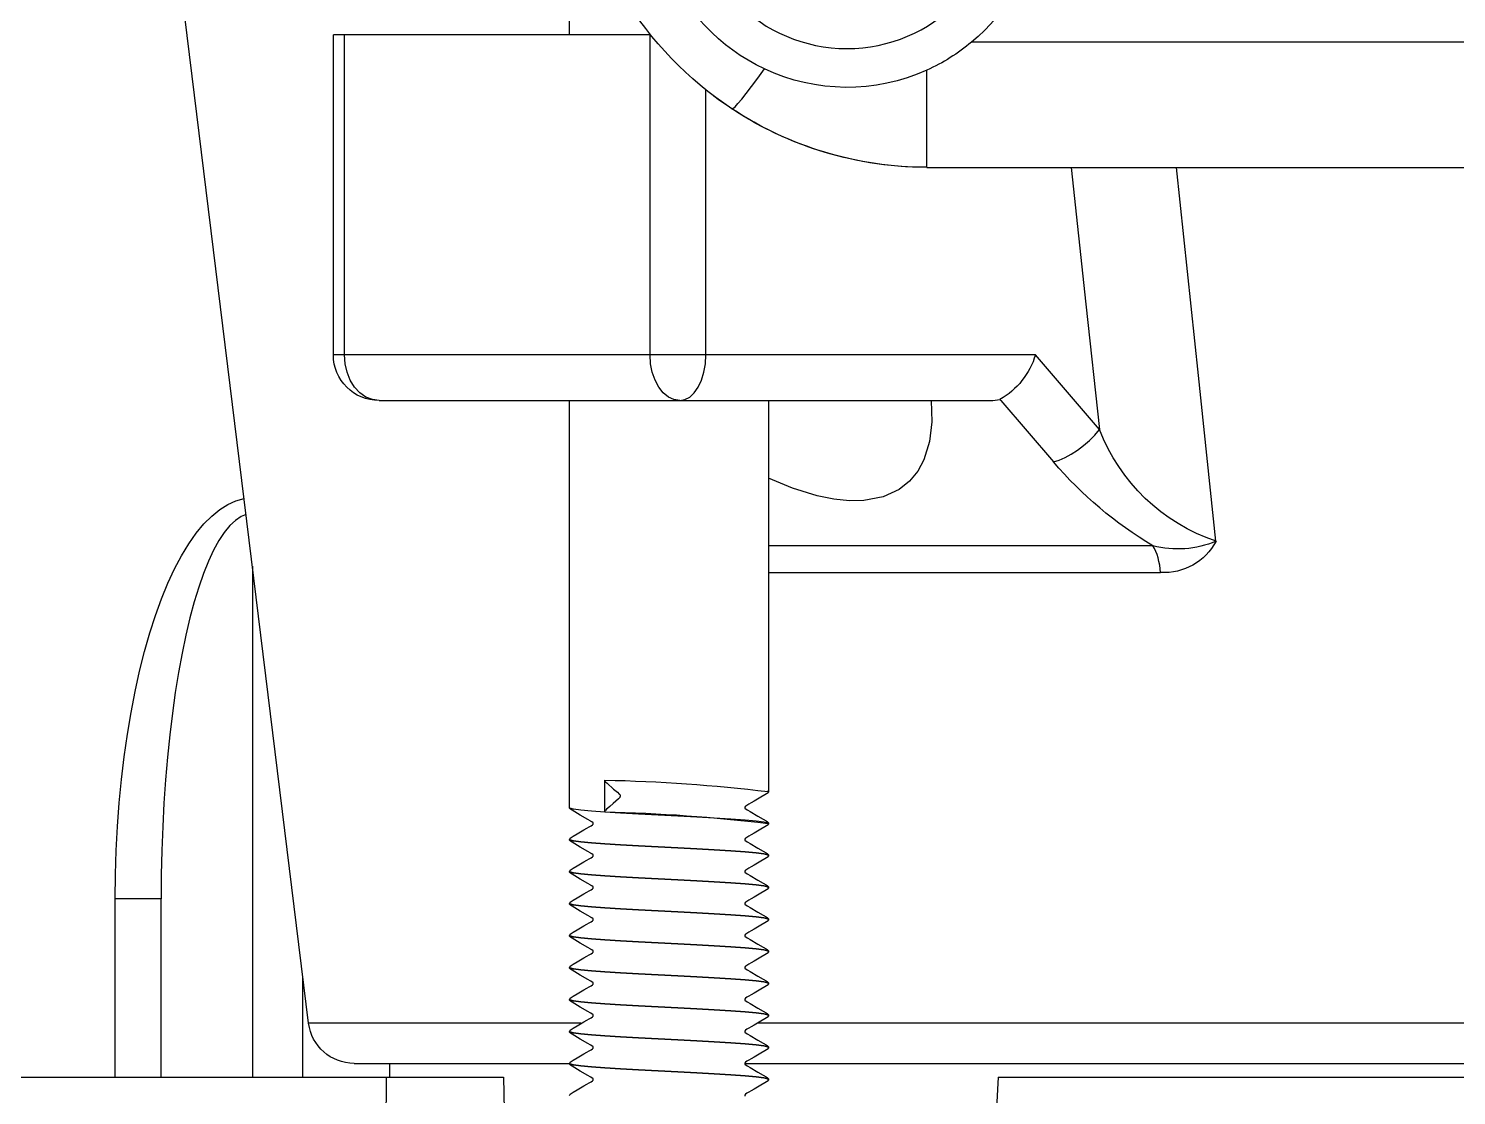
# Model space of a CAD drawing. Header units: millimetres. Extents: x -225363 to 347188, y -782467 to 813415.
# Drawn here: x 50924.19 to 50955.37, y 20545.94 to 20569.25 of the extents above; entities that cross this region are included whole.
import ezdxf

# ---------------------------------------------------------------- set-up
doc = ezdxf.new("R2010")
doc.units = ezdxf.units.MM

# ---------------------------------------------------------------- blocks, each defined once
blk = doc.blocks.new('MB bom')
at = {"color": 8, "linetype": 'Continuous'}
for p, q in [((-199022.75, 638604.291), (-199022.75, 638721.161)), ((-199022.75, 638604.291), (-199022.75, 638694.727)), ((-199041.473, 638674.501), (-199041.473, 638600.575)), ((-199020.012, 638672.816), (-199020.011, 638605.266)), ((-199042.351, 638600.308), (-199042.351, 638669.913)), ((-199042.651, 638605.849), (-199042.651, 638669.234)), ((-199030.929, 638610.612), (-199027.304, 638610.228)), ((-199027.304, 638610.228), (-199022.75, 638609.746)), ((-199031.612, 638600.825), (-199031.612, 638609.4)), ((-199031.612, 638609.4), (-199031.531, 638609.393)), ((-199031.531, 638609.393), (-199031.45, 638609.381)), ((-199031.45, 638609.381), (-199031.372, 638609.365)), ((-199031.372, 638609.365), (-199031.296, 638609.345)), ((-199031.296, 638609.345), (-199031.223, 638609.322)), ((-199031.223, 638609.322), (-199031.154, 638609.296)), ((-199031.154, 638609.296), (-199031.088, 638609.266)), ((-199031.088, 638609.266), (-199031.027, 638609.233)), ((-199031.027, 638609.233), (-199031.027, 638600.825)), ((-199028.606, 638607.96), (-199028.484, 638608.064)), ((-199025.742, 638607.769), (-199028.484, 638608.064)), ((-199028.484, 638608.064), (-199026.851, 638606.663)), ((-199028.938, 638607.582), (-199028.837, 638607.716)), ((-199028.837, 638607.716), (-199028.725, 638607.843)), ((-199028.725, 638607.843), (-199028.606, 638607.96)), ((-199022.75, 638607.448), (-199025.742, 638607.769)), ((-199029.1, 638607.311), (-199029.027, 638607.446)), ((-199029.027, 638607.446), (-199028.938, 638607.582)), ((-199029.191, 638607.06), (-199029.155, 638607.181)), ((-199027.851, 638605.905), (-199029.191, 638607.06)), ((-199029.155, 638607.181), (-199029.1, 638607.311)), ((-199026.851, 638606.663), (-199026.851, 638599.458)), ((-199042.651, 638605.849), (-199056.651, 638605.116)), ((-199027.829, 638605.887), (-199027.851, 638605.905)), ((-199027.851, 638605.735), (-199027.829, 638605.887)), ((-199027.851, 638598.884), (-199027.851, 638605.735)), ((-199029.145, 638604.226), (-199029.395, 638604.09)), ((-199028.751, 638604.348), (-199029.145, 638604.226)), ((-199028.315, 638604.398), (-199028.751, 638604.348)), ((-199027.851, 638604.383), (-199028.315, 638604.398)), ((-199022.75, 638604.291), (-199020.623, 638604.291)), ((-199029.614, 638603.911), (-199029.794, 638603.686)), ((-199029.395, 638604.09), (-199029.614, 638603.911)), ((-199029.794, 638603.686), (-199029.957, 638603.334)), ((-199029.957, 638603.334), (-199030.038, 638602.912)), ((-199030.038, 638602.912), (-199030.043, 638602.594)), ((-199030.043, 638602.594), (-199030.008, 638602.252)), ((-199030.008, 638602.252), (-199029.935, 638601.892)), ((-199029.935, 638601.892), (-199029.766, 638601.351)), ((-199029.766, 638601.351), (-199029.547, 638600.825)), ((-199042.734, 638600.815), (-199042.778, 638600.747)), ((-199042.721, 638600.822), (-199042.734, 638600.815)), ((-199042.707, 638600.825), (-199042.721, 638600.822)), ((-199042.712, 638600.817), (-199042.695, 638600.811)), ((-199042.707, 638600.816), (-199042.695, 638600.811)), ((-199042.692, 638600.824), (-199042.703, 638600.825)), ((-199042.703, 638600.815), (-199042.691, 638600.811)), ((-199042.695, 638600.811), (-199042.693, 638600.805)), ((-199042.695, 638600.811), (-199042.675, 638600.725)), ((-199042.682, 638600.82), (-199042.692, 638600.824)), ((-199042.691, 638600.811), (-199042.671, 638600.725)), ((-199042.673, 638600.814), (-199042.682, 638600.82)), ((-199042.666, 638600.806), (-199042.673, 638600.814)), ((-199042.646, 638600.772), (-199042.666, 638600.806)), ((-199042.034, 638600.815), (-199042.078, 638600.747)), ((-199042.021, 638600.822), (-199042.034, 638600.815)), ((-199042.007, 638600.825), (-199042.021, 638600.822)), ((-199042.007, 638600.816), (-199041.995, 638600.811)), ((-199041.992, 638600.824), (-199042.003, 638600.825)), ((-199042.003, 638600.815), (-199041.991, 638600.811)), ((-199041.995, 638600.811), (-199041.975, 638600.725)), ((-199041.995, 638600.811), (-199041.994, 638600.806)), ((-199041.982, 638600.82), (-199041.992, 638600.824)), ((-199041.991, 638600.811), (-199041.971, 638600.725)), ((-199041.973, 638600.814), (-199041.982, 638600.82)), ((-199041.966, 638600.806), (-199041.973, 638600.814)), ((-199041.946, 638600.772), (-199041.966, 638600.806)), ((-199041.334, 638600.815), (-199041.378, 638600.747)), ((-199041.321, 638600.822), (-199041.334, 638600.815)), ((-199041.307, 638600.825), (-199041.321, 638600.822)), ((-199041.307, 638600.816), (-199041.295, 638600.811)), ((-199041.292, 638600.824), (-199041.303, 638600.825)), ((-199041.303, 638600.815), (-199041.291, 638600.811)), ((-199041.295, 638600.811), (-199041.275, 638600.725)), ((-199041.295, 638600.811), (-199041.293, 638600.806)), ((-199041.282, 638600.82), (-199041.292, 638600.824)), ((-199041.291, 638600.811), (-199041.271, 638600.725)), ((-199041.273, 638600.814), (-199041.282, 638600.82)), ((-199041.266, 638600.806), (-199041.273, 638600.814)), ((-199041.246, 638600.772), (-199041.266, 638600.806)), ((-199040.634, 638600.815), (-199040.678, 638600.747)), ((-199040.621, 638600.822), (-199040.634, 638600.815)), ((-199040.607, 638600.825), (-199040.621, 638600.822)), ((-199040.607, 638600.816), (-199040.595, 638600.811)), ((-199040.592, 638600.824), (-199040.603, 638600.825)), ((-199040.603, 638600.815), (-199040.591, 638600.811)), ((-199040.595, 638600.811), (-199040.575, 638600.725)), ((-199040.595, 638600.811), (-199040.593, 638600.805)), ((-199040.582, 638600.82), (-199040.592, 638600.824)), ((-199040.591, 638600.811), (-199040.571, 638600.725)), ((-199040.573, 638600.814), (-199040.582, 638600.82)), ((-199040.566, 638600.806), (-199040.573, 638600.814)), ((-199040.546, 638600.772), (-199040.566, 638600.806)), ((-199039.934, 638600.815), (-199039.978, 638600.747)), ((-199039.921, 638600.822), (-199039.934, 638600.815)), ((-199039.907, 638600.825), (-199039.921, 638600.822)), ((-199039.907, 638600.816), (-199039.895, 638600.811)), ((-199039.892, 638600.824), (-199039.903, 638600.825)), ((-199039.903, 638600.815), (-199039.891, 638600.811)), ((-199039.895, 638600.811), (-199039.875, 638600.725)), ((-199039.895, 638600.811), (-199039.893, 638600.806)), ((-199039.882, 638600.82), (-199039.892, 638600.824)), ((-199039.891, 638600.811), (-199039.871, 638600.725)), ((-199039.873, 638600.814), (-199039.882, 638600.82)), ((-199039.866, 638600.806), (-199039.873, 638600.814)), ((-199039.846, 638600.772), (-199039.866, 638600.806)), ((-199039.234, 638600.815), (-199039.278, 638600.747)), ((-199039.221, 638600.822), (-199039.234, 638600.815)), ((-199039.207, 638600.825), (-199039.221, 638600.822)), ((-199039.207, 638600.816), (-199039.195, 638600.811)), ((-199039.192, 638600.824), (-199039.203, 638600.825)), ((-199039.203, 638600.815), (-199039.191, 638600.811)), ((-199039.195, 638600.811), (-199039.175, 638600.725)), ((-199039.195, 638600.811), (-199039.193, 638600.806)), ((-199039.182, 638600.82), (-199039.192, 638600.824)), ((-199039.191, 638600.811), (-199039.171, 638600.725)), ((-199039.173, 638600.814), (-199039.182, 638600.82)), ((-199039.166, 638600.806), (-199039.173, 638600.814)), ((-199039.146, 638600.772), (-199039.166, 638600.806)), ((-199038.534, 638600.815), (-199038.578, 638600.747)), ((-199038.521, 638600.822), (-199038.534, 638600.815)), ((-199038.507, 638600.825), (-199038.521, 638600.822)), ((-199038.512, 638600.817), (-199038.495, 638600.811)), ((-199038.507, 638600.816), (-199038.495, 638600.811)), ((-199038.492, 638600.824), (-199038.503, 638600.825)), ((-199038.503, 638600.815), (-199038.491, 638600.811)), ((-199038.495, 638600.811), (-199038.475, 638600.725)), ((-199038.495, 638600.811), (-199038.493, 638600.805)), ((-199038.482, 638600.82), (-199038.492, 638600.824)), ((-199038.491, 638600.811), (-199038.471, 638600.725)), ((-199038.473, 638600.814), (-199038.482, 638600.82)), ((-199038.466, 638600.806), (-199038.473, 638600.814)), ((-199038.446, 638600.772), (-199038.466, 638600.806)), ((-199037.834, 638600.815), (-199037.878, 638600.747)), ((-199037.821, 638600.822), (-199037.834, 638600.815)), ((-199037.807, 638600.825), (-199037.821, 638600.822)), ((-199037.807, 638600.816), (-199037.795, 638600.811)), ((-199037.792, 638600.824), (-199037.803, 638600.825)), ((-199037.803, 638600.815), (-199037.791, 638600.811)), ((-199037.795, 638600.811), (-199037.775, 638600.725)), ((-199037.795, 638600.811), (-199037.793, 638600.805)), ((-199037.782, 638600.82), (-199037.792, 638600.824)), ((-199037.791, 638600.811), (-199037.771, 638600.725)), ((-199037.773, 638600.814), (-199037.782, 638600.82)), ((-199037.766, 638600.806), (-199037.773, 638600.814)), ((-199037.746, 638600.772), (-199037.766, 638600.806)), ((-199037.134, 638600.815), (-199037.178, 638600.747)), ((-199037.121, 638600.822), (-199037.134, 638600.815)), ((-199037.107, 638600.825), (-199037.121, 638600.822)), ((-199037.107, 638600.816), (-199037.095, 638600.811)), ((-199037.092, 638600.824), (-199037.103, 638600.825)), ((-199037.095, 638600.811), (-199037.075, 638600.725)), ((-199037.095, 638600.811), (-199037.094, 638600.806)), ((-199037.082, 638600.82), (-199037.092, 638600.824)), ((-199037.073, 638600.814), (-199037.082, 638600.82)), ((-199037.066, 638600.806), (-199037.073, 638600.814)), ((-199037.046, 638600.772), (-199037.066, 638600.806)), ((-199036.434, 638600.815), (-199036.478, 638600.747)), ((-199036.421, 638600.822), (-199036.434, 638600.815)), ((-199036.407, 638600.825), (-199036.421, 638600.822)), ((-199036.408, 638600.816), (-199036.395, 638600.811)), ((-199027.851, 638600.825), (-199036.407, 638600.825)), ((-199036.395, 638600.811), (-199036.393, 638600.805)), ((-199042.917, 638600.51), (-199042.953, 638600.449)), ((-199042.83, 638600.661), (-199042.917, 638600.51)), ((-199042.778, 638600.747), (-199042.83, 638600.661)), ((-199042.675, 638600.725), (-199042.653, 638600.558)), ((-199042.671, 638600.725), (-199042.649, 638600.558)), ((-199042.653, 638600.558), (-199042.63, 638600.312)), ((-199042.649, 638600.558), (-199042.626, 638600.312)), ((-199042.608, 638600.708), (-199042.646, 638600.772)), ((-199042.541, 638600.595), (-199042.608, 638600.708)), ((-199042.444, 638600.428), (-199042.541, 638600.595)), ((-199042.217, 638600.51), (-199042.253, 638600.449)), ((-199042.13, 638600.661), (-199042.217, 638600.51)), ((-199042.078, 638600.747), (-199042.13, 638600.661)), ((-199041.975, 638600.725), (-199041.953, 638600.558)), ((-199041.971, 638600.725), (-199041.949, 638600.558)), ((-199041.953, 638600.558), (-199041.93, 638600.312)), ((-199041.949, 638600.558), (-199041.926, 638600.312)), ((-199041.908, 638600.708), (-199041.946, 638600.772)), ((-199041.841, 638600.595), (-199041.908, 638600.708)), ((-199041.744, 638600.428), (-199041.841, 638600.595)), ((-199041.517, 638600.51), (-199041.553, 638600.449)), ((-199041.43, 638600.661), (-199041.517, 638600.51)), ((-199041.378, 638600.747), (-199041.43, 638600.661)), ((-199041.275, 638600.725), (-199041.253, 638600.558)), ((-199041.271, 638600.725), (-199041.249, 638600.558)), ((-199041.253, 638600.558), (-199041.23, 638600.312)), ((-199041.249, 638600.558), (-199041.226, 638600.312)), ((-199041.208, 638600.708), (-199041.246, 638600.772)), ((-199041.141, 638600.595), (-199041.208, 638600.708)), ((-199041.044, 638600.428), (-199041.141, 638600.595)), ((-199040.817, 638600.51), (-199040.853, 638600.449)), ((-199040.73, 638600.661), (-199040.817, 638600.51)), ((-199040.678, 638600.747), (-199040.73, 638600.661)), ((-199040.575, 638600.725), (-199040.553, 638600.558)), ((-199040.571, 638600.725), (-199040.549, 638600.558)), ((-199040.553, 638600.558), (-199040.53, 638600.312)), ((-199040.549, 638600.558), (-199040.526, 638600.312)), ((-199040.508, 638600.708), (-199040.546, 638600.772)), ((-199040.441, 638600.595), (-199040.508, 638600.708)), ((-199040.344, 638600.428), (-199040.441, 638600.595)), ((-199040.117, 638600.51), (-199040.153, 638600.449)), ((-199040.03, 638600.661), (-199040.117, 638600.51)), ((-199039.978, 638600.747), (-199040.03, 638600.661)), ((-199039.875, 638600.725), (-199039.853, 638600.558)), ((-199039.871, 638600.725), (-199039.849, 638600.558)), ((-199039.853, 638600.558), (-199039.83, 638600.312)), ((-199039.849, 638600.558), (-199039.826, 638600.312)), ((-199039.808, 638600.708), (-199039.846, 638600.772)), ((-199039.741, 638600.595), (-199039.808, 638600.708)), ((-199039.644, 638600.428), (-199039.741, 638600.595)), ((-199039.417, 638600.51), (-199039.453, 638600.449)), ((-199039.33, 638600.661), (-199039.417, 638600.51)), ((-199039.278, 638600.747), (-199039.33, 638600.661)), ((-199039.175, 638600.725), (-199039.153, 638600.558)), ((-199039.171, 638600.725), (-199039.149, 638600.558)), ((-199039.153, 638600.558), (-199039.13, 638600.312)), ((-199039.149, 638600.558), (-199039.126, 638600.312)), ((-199039.108, 638600.708), (-199039.146, 638600.772)), ((-199039.041, 638600.595), (-199039.108, 638600.708)), ((-199038.944, 638600.428), (-199039.041, 638600.595)), ((-199038.717, 638600.51), (-199038.753, 638600.449)), ((-199038.63, 638600.661), (-199038.717, 638600.51)), ((-199038.578, 638600.747), (-199038.63, 638600.661)), ((-199038.475, 638600.725), (-199038.453, 638600.558)), ((-199038.471, 638600.725), (-199038.449, 638600.558)), ((-199038.453, 638600.558), (-199038.43, 638600.312)), ((-199038.449, 638600.558), (-199038.426, 638600.312)), ((-199038.408, 638600.708), (-199038.446, 638600.772)), ((-199038.341, 638600.595), (-199038.408, 638600.708)), ((-199038.244, 638600.428), (-199038.341, 638600.595)), ((-199038.017, 638600.51), (-199038.053, 638600.449)), ((-199037.93, 638600.661), (-199038.017, 638600.51)), ((-199037.878, 638600.747), (-199037.93, 638600.661)), ((-199037.775, 638600.725), (-199037.753, 638600.558)), ((-199037.771, 638600.725), (-199037.749, 638600.558)), ((-199037.753, 638600.558), (-199037.73, 638600.312)), ((-199037.749, 638600.558), (-199037.726, 638600.312)), ((-199037.708, 638600.708), (-199037.746, 638600.772)), ((-199037.641, 638600.595), (-199037.708, 638600.708)), ((-199037.544, 638600.428), (-199037.641, 638600.595)), ((-199037.317, 638600.51), (-199037.353, 638600.449)), ((-199037.23, 638600.661), (-199037.317, 638600.51)), ((-199037.178, 638600.747), (-199037.23, 638600.661)), ((-199037.075, 638600.725), (-199037.053, 638600.558)), ((-199037.053, 638600.558), (-199037.03, 638600.312)), ((-199037.008, 638600.708), (-199037.046, 638600.772)), ((-199036.941, 638600.595), (-199037.008, 638600.708)), ((-199036.844, 638600.428), (-199036.941, 638600.595)), ((-199036.617, 638600.51), (-199036.653, 638600.449)), ((-199036.53, 638600.661), (-199036.617, 638600.51)), ((-199036.478, 638600.747), (-199036.53, 638600.661)), ((-199020.978, 638600.457), (-199020.799, 638600.589)), ((-199020.799, 638600.589), (-199020.597, 638600.735)), ((-199043.044, 638600.309), (-199043.067, 638600.31)), ((-199043.025, 638600.321), (-199043.044, 638600.309)), ((-199043.007, 638600.355), (-199043.025, 638600.321)), ((-199042.983, 638600.397), (-199043.007, 638600.355)), ((-199042.953, 638600.449), (-199042.983, 638600.397)), ((-199042.63, 638600.312), (-199042.607, 638599.999)), ((-199042.626, 638600.312), (-199042.603, 638599.999)), ((-199042.414, 638600.377), (-199042.444, 638600.428)), ((-199042.408, 638600.367), (-199042.414, 638600.377)), ((-199042.403, 638600.357), (-199042.408, 638600.367)), ((-199042.393, 638600.339), (-199042.403, 638600.357)), ((-199042.367, 638600.31), (-199042.393, 638600.339)), ((-199042.344, 638600.309), (-199042.367, 638600.31)), ((-199042.325, 638600.321), (-199042.344, 638600.309)), ((-199042.307, 638600.355), (-199042.325, 638600.321)), ((-199042.283, 638600.397), (-199042.307, 638600.355)), ((-199042.253, 638600.449), (-199042.283, 638600.397)), ((-199041.93, 638600.312), (-199041.907, 638599.999)), ((-199041.926, 638600.312), (-199041.903, 638599.999)), ((-199041.714, 638600.377), (-199041.744, 638600.428)), ((-199041.708, 638600.367), (-199041.714, 638600.377)), ((-199041.703, 638600.357), (-199041.708, 638600.367)), ((-199041.693, 638600.339), (-199041.703, 638600.357)), ((-199041.667, 638600.31), (-199041.693, 638600.339)), ((-199041.644, 638600.309), (-199041.667, 638600.31)), ((-199041.625, 638600.321), (-199041.644, 638600.309)), ((-199041.607, 638600.355), (-199041.625, 638600.321)), ((-199041.583, 638600.397), (-199041.607, 638600.355)), ((-199041.553, 638600.449), (-199041.583, 638600.397)), ((-199041.23, 638600.312), (-199041.207, 638599.999)), ((-199041.226, 638600.312), (-199041.203, 638599.999)), ((-199041.014, 638600.377), (-199041.044, 638600.428)), ((-199041.008, 638600.367), (-199041.014, 638600.377)), ((-199041.003, 638600.357), (-199041.008, 638600.367)), ((-199040.993, 638600.339), (-199041.003, 638600.357)), ((-199040.967, 638600.31), (-199040.993, 638600.339)), ((-199040.944, 638600.309), (-199040.967, 638600.31)), ((-199040.925, 638600.321), (-199040.944, 638600.309)), ((-199040.907, 638600.355), (-199040.925, 638600.321)), ((-199040.883, 638600.397), (-199040.907, 638600.355)), ((-199040.853, 638600.449), (-199040.883, 638600.397)), ((-199040.53, 638600.312), (-199040.507, 638599.999)), ((-199040.526, 638600.312), (-199040.503, 638599.999)), ((-199040.314, 638600.377), (-199040.344, 638600.428)), ((-199040.308, 638600.367), (-199040.314, 638600.377)), ((-199040.303, 638600.357), (-199040.308, 638600.367)), ((-199040.293, 638600.339), (-199040.303, 638600.357)), ((-199040.267, 638600.31), (-199040.293, 638600.339)), ((-199040.244, 638600.309), (-199040.267, 638600.31)), ((-199040.225, 638600.321), (-199040.244, 638600.309)), ((-199040.207, 638600.355), (-199040.225, 638600.321)), ((-199040.183, 638600.397), (-199040.207, 638600.355)), ((-199040.153, 638600.449), (-199040.183, 638600.397)), ((-199039.83, 638600.312), (-199039.807, 638599.999)), ((-199039.826, 638600.312), (-199039.803, 638599.999)), ((-199039.614, 638600.377), (-199039.644, 638600.428)), ((-199039.608, 638600.367), (-199039.614, 638600.377)), ((-199039.603, 638600.357), (-199039.608, 638600.367)), ((-199039.593, 638600.339), (-199039.603, 638600.357)), ((-199039.567, 638600.31), (-199039.593, 638600.339)), ((-199039.544, 638600.309), (-199039.567, 638600.31)), ((-199039.525, 638600.321), (-199039.544, 638600.309)), ((-199039.507, 638600.355), (-199039.525, 638600.321)), ((-199039.483, 638600.397), (-199039.507, 638600.355)), ((-199039.453, 638600.449), (-199039.483, 638600.397)), ((-199039.13, 638600.312), (-199039.107, 638599.999)), ((-199039.126, 638600.312), (-199039.103, 638599.999)), ((-199038.914, 638600.377), (-199038.944, 638600.428)), ((-199038.908, 638600.367), (-199038.914, 638600.377)), ((-199038.903, 638600.357), (-199038.908, 638600.367)), ((-199038.893, 638600.339), (-199038.903, 638600.357)), ((-199038.867, 638600.31), (-199038.893, 638600.339)), ((-199038.844, 638600.309), (-199038.867, 638600.31)), ((-199038.825, 638600.321), (-199038.844, 638600.309)), ((-199038.807, 638600.355), (-199038.825, 638600.321)), ((-199038.783, 638600.397), (-199038.807, 638600.355)), ((-199038.753, 638600.449), (-199038.783, 638600.397)), ((-199038.43, 638600.312), (-199038.407, 638599.999)), ((-199038.426, 638600.312), (-199038.403, 638599.999)), ((-199038.214, 638600.377), (-199038.244, 638600.428)), ((-199038.208, 638600.367), (-199038.214, 638600.377)), ((-199038.203, 638600.357), (-199038.208, 638600.367)), ((-199038.193, 638600.339), (-199038.203, 638600.357)), ((-199038.167, 638600.31), (-199038.193, 638600.339)), ((-199038.144, 638600.309), (-199038.167, 638600.31)), ((-199038.125, 638600.321), (-199038.144, 638600.309)), ((-199038.107, 638600.355), (-199038.125, 638600.321)), ((-199038.083, 638600.397), (-199038.107, 638600.355)), ((-199038.053, 638600.449), (-199038.083, 638600.397)), ((-199037.73, 638600.312), (-199037.707, 638599.999)), ((-199037.726, 638600.312), (-199037.703, 638599.999)), ((-199037.514, 638600.377), (-199037.544, 638600.428)), ((-199037.508, 638600.367), (-199037.514, 638600.377)), ((-199037.503, 638600.357), (-199037.508, 638600.367)), ((-199037.493, 638600.339), (-199037.503, 638600.357)), ((-199037.467, 638600.31), (-199037.493, 638600.339)), ((-199037.444, 638600.309), (-199037.467, 638600.31)), ((-199037.425, 638600.321), (-199037.444, 638600.309)), ((-199037.407, 638600.355), (-199037.425, 638600.321)), ((-199037.383, 638600.397), (-199037.407, 638600.355)), ((-199037.353, 638600.449), (-199037.383, 638600.397)), ((-199037.03, 638600.312), (-199037.007, 638599.999)), ((-199036.814, 638600.377), (-199036.844, 638600.428)), ((-199036.808, 638600.367), (-199036.814, 638600.377)), ((-199036.803, 638600.357), (-199036.808, 638600.367)), ((-199036.793, 638600.339), (-199036.803, 638600.357)), ((-199036.767, 638600.31), (-199036.793, 638600.339)), ((-199036.744, 638600.309), (-199036.767, 638600.31)), ((-199036.725, 638600.321), (-199036.744, 638600.309)), ((-199036.707, 638600.355), (-199036.725, 638600.321)), ((-199036.683, 638600.397), (-199036.707, 638600.355)), ((-199036.653, 638600.449), (-199036.683, 638600.397)), ((-199021.357, 638600.156), (-199021.259, 638600.239)), ((-199021.259, 638600.239), (-199021.132, 638600.34)), ((-199021.132, 638600.34), (-199020.978, 638600.457)), ((-199042.607, 638599.999), (-199042.585, 638599.64)), ((-199042.603, 638599.999), (-199042.581, 638599.64)), ((-199041.907, 638599.999), (-199041.885, 638599.64)), ((-199041.903, 638599.999), (-199041.881, 638599.64)), ((-199041.207, 638599.999), (-199041.185, 638599.64)), ((-199041.203, 638599.999), (-199041.181, 638599.64)), ((-199040.507, 638599.999), (-199040.485, 638599.64)), ((-199040.503, 638599.999), (-199040.481, 638599.64)), ((-199039.807, 638599.999), (-199039.785, 638599.64)), ((-199039.803, 638599.999), (-199039.781, 638599.64)), ((-199039.107, 638599.999), (-199039.085, 638599.64)), ((-199039.103, 638599.999), (-199039.081, 638599.64)), ((-199038.407, 638599.999), (-199038.385, 638599.64)), ((-199038.403, 638599.999), (-199038.381, 638599.64)), ((-199037.707, 638599.999), (-199037.685, 638599.64)), ((-199037.703, 638599.999), (-199037.681, 638599.64)), ((-199037.007, 638599.999), (-199036.985, 638599.64)), ((-199021.47, 638600.025), (-199021.463, 638600.049)), ((-199021.463, 638600.049), (-199021.425, 638600.093)), ((-199021.425, 638600.093), (-199021.357, 638600.156)), ((-199042.585, 638599.64), (-199042.565, 638599.257)), ((-199042.581, 638599.64), (-199042.561, 638599.257)), ((-199041.885, 638599.64), (-199041.865, 638599.257)), ((-199041.881, 638599.64), (-199041.861, 638599.257)), ((-199041.185, 638599.64), (-199041.165, 638599.257)), ((-199041.181, 638599.64), (-199041.161, 638599.257)), ((-199040.485, 638599.64), (-199040.465, 638599.257)), ((-199040.481, 638599.64), (-199040.461, 638599.257)), ((-199039.785, 638599.64), (-199039.765, 638599.257)), ((-199039.781, 638599.64), (-199039.761, 638599.257)), ((-199039.085, 638599.64), (-199039.065, 638599.257)), ((-199039.081, 638599.64), (-199039.061, 638599.257)), ((-199038.385, 638599.64), (-199038.365, 638599.257)), ((-199038.381, 638599.64), (-199038.361, 638599.257)), ((-199037.685, 638599.64), (-199037.665, 638599.257)), ((-199037.681, 638599.64), (-199037.661, 638599.257)), ((-199036.985, 638599.64), (-199036.965, 638599.257)), ((-199042.565, 638599.257), (-199042.544, 638598.842)), ((-199042.561, 638599.257), (-199042.54, 638598.842)), ((-199041.865, 638599.257), (-199041.844, 638598.842)), ((-199041.861, 638599.257), (-199041.84, 638598.842)), ((-199041.165, 638599.257), (-199041.144, 638598.842)), ((-199041.161, 638599.257), (-199041.14, 638598.842)), ((-199040.465, 638599.257), (-199040.444, 638598.842)), ((-199040.461, 638599.257), (-199040.44, 638598.842)), ((-199039.765, 638599.257), (-199039.744, 638598.842)), ((-199039.761, 638599.257), (-199039.74, 638598.842)), ((-199039.065, 638599.257), (-199039.044, 638598.842)), ((-199039.061, 638599.257), (-199039.04, 638598.842)), ((-199038.365, 638599.257), (-199038.344, 638598.842)), ((-199038.361, 638599.257), (-199038.34, 638598.842)), ((-199037.665, 638599.257), (-199037.644, 638598.842)), ((-199037.661, 638599.257), (-199037.64, 638598.842)), ((-199036.965, 638599.257), (-199036.944, 638598.842)), ((-199027.682, 638599.203), (-199027.558, 638599.29)), ((-199027.558, 638599.29), (-199027.406, 638599.361)), ((-199027.406, 638599.361), (-199027.233, 638599.414)), ((-199027.233, 638599.414), (-199027.046, 638599.447)), ((-199027.046, 638599.447), (-199026.851, 638599.458)), ((-199026.851, 638599.458), (-199021.058, 638599.458)), ((-199026.851, 638599.458), (-199026.851, 638598.235)), ((-199027.851, 638598.884), (-199027.832, 638598.996)), ((-199027.832, 638598.996), (-199027.775, 638599.104)), ((-199027.775, 638599.104), (-199027.682, 638599.203)), ((-199042.544, 638598.842), (-199042.521, 638598.409)), ((-199042.54, 638598.842), (-199042.517, 638598.409)), ((-199041.844, 638598.842), (-199041.821, 638598.409)), ((-199041.84, 638598.842), (-199041.817, 638598.409)), ((-199041.144, 638598.842), (-199041.121, 638598.409)), ((-199041.14, 638598.842), (-199041.117, 638598.409)), ((-199040.444, 638598.842), (-199040.421, 638598.409)), ((-199040.44, 638598.842), (-199040.417, 638598.409)), ((-199039.744, 638598.842), (-199039.721, 638598.409)), ((-199039.74, 638598.842), (-199039.717, 638598.409)), ((-199039.044, 638598.842), (-199039.021, 638598.409)), ((-199039.04, 638598.842), (-199039.017, 638598.409)), ((-199038.344, 638598.842), (-199038.321, 638598.409)), ((-199038.34, 638598.842), (-199038.317, 638598.409)), ((-199037.644, 638598.842), (-199037.621, 638598.409)), ((-199037.64, 638598.842), (-199037.617, 638598.409)), ((-199036.944, 638598.842), (-199036.921, 638598.409)), ((-199027.851, 638598.884), (-199027.832, 638598.758)), ((-199027.851, 638592.31), (-199027.851, 638598.884)), ((-199027.832, 638598.758), (-199027.775, 638598.636)), ((-199027.775, 638598.636), (-199027.682, 638598.523)), ((-199042.521, 638598.409), (-199042.498, 638597.983)), ((-199042.517, 638598.409), (-199042.494, 638597.983)), ((-199041.821, 638598.409), (-199041.798, 638597.983)), ((-199041.817, 638598.409), (-199041.794, 638597.983)), ((-199041.121, 638598.409), (-199041.098, 638597.983)), ((-199041.117, 638598.409), (-199041.094, 638597.983)), ((-199040.421, 638598.409), (-199040.398, 638597.983)), ((-199040.417, 638598.409), (-199040.394, 638597.983)), ((-199039.721, 638598.409), (-199039.698, 638597.983)), ((-199039.717, 638598.409), (-199039.694, 638597.983)), ((-199039.021, 638598.409), (-199038.998, 638597.983)), ((-199039.017, 638598.409), (-199038.994, 638597.983)), ((-199038.321, 638598.409), (-199038.298, 638597.983)), ((-199038.317, 638598.409), (-199038.294, 638597.983)), ((-199037.621, 638598.409), (-199037.598, 638597.983)), ((-199037.617, 638598.409), (-199037.594, 638597.983)), ((-199036.921, 638598.409), (-199036.898, 638597.983)), ((-199027.682, 638598.523), (-199027.558, 638598.425)), ((-199027.558, 638598.425), (-199027.406, 638598.344)), ((-199027.406, 638598.344), (-199027.233, 638598.284)), ((-199042.498, 638597.983), (-199042.475, 638597.589)), ((-199042.494, 638597.983), (-199042.471, 638597.589)), ((-199041.798, 638597.983), (-199041.775, 638597.589)), ((-199041.794, 638597.983), (-199041.771, 638597.589)), ((-199041.098, 638597.983), (-199041.075, 638597.589)), ((-199041.094, 638597.983), (-199041.071, 638597.589)), ((-199040.398, 638597.983), (-199040.375, 638597.589)), ((-199040.394, 638597.983), (-199040.371, 638597.589)), ((-199039.698, 638597.983), (-199039.675, 638597.589)), ((-199039.694, 638597.983), (-199039.671, 638597.589)), ((-199038.998, 638597.983), (-199038.975, 638597.589)), ((-199038.994, 638597.983), (-199038.971, 638597.589)), ((-199038.298, 638597.983), (-199038.275, 638597.589)), ((-199038.294, 638597.983), (-199038.271, 638597.589)), ((-199037.598, 638597.983), (-199037.575, 638597.589)), ((-199037.594, 638597.983), (-199037.571, 638597.589)), ((-199036.898, 638597.983), (-199036.875, 638597.589)), ((-199027.233, 638598.284), (-199027.046, 638598.247)), ((-199027.046, 638598.247), (-199026.851, 638598.235)), ((-199026.851, 638598.235), (-199026.851, 638591.55)), ((-199026.851, 638598.235), (-199019.851, 638598.235)), ((-199019.851, 638598.247), (-199019.851, 638598.235)), ((-199019.851, 638598.235), (-199019.851, 638591.55)), ((-199042.475, 638597.589), (-199042.455, 638597.246)), ((-199042.471, 638597.589), (-199042.451, 638597.246)), ((-199041.775, 638597.589), (-199041.755, 638597.246)), ((-199041.771, 638597.589), (-199041.751, 638597.246)), ((-199041.075, 638597.589), (-199041.055, 638597.246)), ((-199041.071, 638597.589), (-199041.051, 638597.246)), ((-199040.375, 638597.589), (-199040.355, 638597.246)), ((-199040.371, 638597.589), (-199040.351, 638597.246)), ((-199039.675, 638597.589), (-199039.655, 638597.246)), ((-199039.671, 638597.589), (-199039.651, 638597.246)), ((-199038.975, 638597.589), (-199038.955, 638597.246)), ((-199038.971, 638597.589), (-199038.951, 638597.246)), ((-199038.275, 638597.589), (-199038.255, 638597.246)), ((-199038.271, 638597.589), (-199038.251, 638597.246)), ((-199037.575, 638597.589), (-199037.555, 638597.246)), ((-199037.571, 638597.589), (-199037.551, 638597.246)), ((-199036.875, 638597.589), (-199036.855, 638597.246)), ((-199036.73, 638597.354), (-199036.77, 638597.31)), ((-199036.665, 638597.427), (-199036.73, 638597.354)), ((-199036.562, 638597.542), (-199036.665, 638597.427)), ((-199036.536, 638597.571), (-199036.562, 638597.542)), ((-199036.524, 638597.577), (-199036.536, 638597.571)), ((-199036.511, 638597.58), (-199036.524, 638597.577)), ((-199036.496, 638597.581), (-199036.511, 638597.58)), ((-199036.482, 638597.578), (-199036.496, 638597.581)), ((-199036.47, 638597.572), (-199036.482, 638597.578)), ((-199036.459, 638597.561), (-199036.47, 638597.572)), ((-199036.422, 638597.52), (-199036.459, 638597.561)), ((-199036.35, 638597.439), (-199036.422, 638597.52)), ((-199036.223, 638597.297), (-199036.35, 638597.439)), ((-199042.455, 638597.246), (-199042.435, 638596.956)), ((-199042.451, 638597.246), (-199042.43, 638596.956)), ((-199041.755, 638597.246), (-199041.735, 638596.956)), ((-199041.751, 638597.246), (-199041.73, 638596.956)), ((-199041.055, 638597.246), (-199041.035, 638596.956)), ((-199041.051, 638597.246), (-199041.03, 638596.956)), ((-199040.355, 638597.246), (-199040.335, 638596.956)), ((-199040.351, 638597.246), (-199040.33, 638596.956)), ((-199039.655, 638597.246), (-199039.635, 638596.956)), ((-199039.651, 638597.246), (-199039.63, 638596.956)), ((-199038.955, 638597.246), (-199038.935, 638596.956)), ((-199038.951, 638597.246), (-199038.93, 638596.956)), ((-199038.255, 638597.246), (-199038.235, 638596.956)), ((-199038.251, 638597.246), (-199038.23, 638596.956)), ((-199037.555, 638597.246), (-199037.535, 638596.956)), ((-199037.551, 638597.246), (-199037.53, 638596.956)), ((-199036.855, 638597.246), (-199036.835, 638596.956)), ((-199036.848, 638597.247), (-199036.851, 638597.246)), ((-199036.851, 638597.246), (-199036.155, 638597.246)), ((-199036.833, 638597.249), (-199036.848, 638597.247)), ((-199036.821, 638597.255), (-199036.833, 638597.249)), ((-199036.809, 638597.266), (-199036.821, 638597.255)), ((-199036.794, 638597.283), (-199036.809, 638597.266)), ((-199036.77, 638597.31), (-199036.794, 638597.283)), ((-199036.191, 638597.261), (-199036.223, 638597.297)), ((-199036.182, 638597.254), (-199036.191, 638597.261)), ((-199036.169, 638597.249), (-199036.182, 638597.254)), ((-199036.155, 638597.246), (-199036.169, 638597.249)), ((-199042.929, 638596.639), (-199042.842, 638596.789)), ((-199042.842, 638596.789), (-199042.806, 638596.851)), ((-199042.806, 638596.851), (-199042.776, 638596.903)), ((-199042.776, 638596.903), (-199042.753, 638596.945)), ((-199042.753, 638596.945), (-199042.734, 638596.979)), ((-199042.734, 638596.979), (-199042.716, 638596.991)), ((-199042.716, 638596.991), (-199042.692, 638596.991)), ((-199042.692, 638596.991), (-199042.667, 638596.962)), ((-199042.667, 638596.962), (-199042.657, 638596.945)), ((-199042.657, 638596.945), (-199042.652, 638596.935)), ((-199042.652, 638596.935), (-199042.646, 638596.925)), ((-199042.646, 638596.925), (-199042.616, 638596.874)), ((-199042.616, 638596.874), (-199042.519, 638596.707)), ((-199042.435, 638596.956), (-199042.412, 638596.72)), ((-199042.43, 638596.956), (-199042.408, 638596.72)), ((-199042.229, 638596.639), (-199042.142, 638596.789)), ((-199042.142, 638596.789), (-199042.106, 638596.851)), ((-199042.106, 638596.851), (-199042.076, 638596.903)), ((-199042.076, 638596.903), (-199042.053, 638596.945)), ((-199042.053, 638596.945), (-199042.034, 638596.979)), ((-199042.034, 638596.979), (-199042.016, 638596.991)), ((-199042.016, 638596.991), (-199041.992, 638596.991)), ((-199041.992, 638596.991), (-199041.967, 638596.962)), ((-199041.967, 638596.962), (-199041.957, 638596.945)), ((-199041.957, 638596.945), (-199041.952, 638596.935)), ((-199041.952, 638596.935), (-199041.946, 638596.925)), ((-199041.946, 638596.925), (-199041.916, 638596.874)), ((-199041.916, 638596.874), (-199041.819, 638596.707)), ((-199041.735, 638596.956), (-199041.712, 638596.72)), ((-199041.73, 638596.956), (-199041.708, 638596.72)), ((-199041.529, 638596.639), (-199041.442, 638596.789)), ((-199041.473, 638596.724), (-199041.473, 638590.768)), ((-199041.442, 638596.789), (-199041.406, 638596.851)), ((-199041.406, 638596.851), (-199041.376, 638596.903)), ((-199041.376, 638596.903), (-199041.353, 638596.945)), ((-199041.353, 638596.945), (-199041.334, 638596.979)), ((-199041.334, 638596.979), (-199041.316, 638596.991)), ((-199041.316, 638596.991), (-199041.292, 638596.991)), ((-199041.292, 638596.991), (-199041.267, 638596.962)), ((-199041.267, 638596.962), (-199041.257, 638596.945)), ((-199041.257, 638596.945), (-199041.252, 638596.935)), ((-199041.252, 638596.935), (-199041.246, 638596.925)), ((-199041.246, 638596.925), (-199041.216, 638596.874)), ((-199041.216, 638596.874), (-199041.119, 638596.707)), ((-199041.035, 638596.956), (-199041.012, 638596.72)), ((-199041.03, 638596.956), (-199041.008, 638596.72)), ((-199040.829, 638596.639), (-199040.742, 638596.789)), ((-199040.742, 638596.789), (-199040.706, 638596.851)), ((-199040.706, 638596.851), (-199040.676, 638596.903)), ((-199040.676, 638596.903), (-199040.653, 638596.945)), ((-199040.653, 638596.945), (-199040.634, 638596.979)), ((-199040.634, 638596.979), (-199040.616, 638596.991)), ((-199040.616, 638596.991), (-199040.592, 638596.991)), ((-199040.592, 638596.991), (-199040.567, 638596.962)), ((-199040.567, 638596.962), (-199040.557, 638596.945)), ((-199040.557, 638596.945), (-199040.552, 638596.935)), ((-199040.552, 638596.935), (-199040.546, 638596.925)), ((-199040.546, 638596.925), (-199040.516, 638596.874)), ((-199040.516, 638596.874), (-199040.419, 638596.707)), ((-199040.335, 638596.956), (-199040.312, 638596.72)), ((-199040.33, 638596.956), (-199040.308, 638596.72)), ((-199040.129, 638596.639), (-199040.042, 638596.789)), ((-199040.042, 638596.789), (-199040.006, 638596.851)), ((-199040.006, 638596.851), (-199039.976, 638596.903)), ((-199039.976, 638596.903), (-199039.953, 638596.945)), ((-199039.953, 638596.945), (-199039.934, 638596.979)), ((-199039.934, 638596.979), (-199039.916, 638596.991)), ((-199039.916, 638596.991), (-199039.892, 638596.991)), ((-199039.892, 638596.991), (-199039.867, 638596.962)), ((-199039.867, 638596.962), (-199039.857, 638596.945)), ((-199039.857, 638596.945), (-199039.852, 638596.935)), ((-199039.852, 638596.935), (-199039.846, 638596.925)), ((-199039.846, 638596.925), (-199039.816, 638596.874)), ((-199039.816, 638596.874), (-199039.719, 638596.707)), ((-199039.635, 638596.956), (-199039.612, 638596.72)), ((-199039.63, 638596.956), (-199039.608, 638596.72)), ((-199039.429, 638596.639), (-199039.342, 638596.789)), ((-199039.342, 638596.789), (-199039.306, 638596.851)), ((-199039.306, 638596.851), (-199039.276, 638596.903)), ((-199039.276, 638596.903), (-199039.253, 638596.945)), ((-199039.253, 638596.945), (-199039.234, 638596.979)), ((-199039.234, 638596.979), (-199039.216, 638596.991)), ((-199039.216, 638596.991), (-199039.192, 638596.991)), ((-199039.192, 638596.991), (-199039.167, 638596.962)), ((-199039.167, 638596.962), (-199039.157, 638596.945)), ((-199039.157, 638596.945), (-199039.152, 638596.935)), ((-199039.152, 638596.935), (-199039.146, 638596.925)), ((-199039.146, 638596.925), (-199039.116, 638596.874)), ((-199039.116, 638596.874), (-199039.019, 638596.707)), ((-199038.935, 638596.956), (-199038.912, 638596.72)), ((-199038.93, 638596.956), (-199038.908, 638596.72)), ((-199038.729, 638596.639), (-199038.642, 638596.789)), ((-199038.642, 638596.789), (-199038.606, 638596.851)), ((-199038.606, 638596.851), (-199038.576, 638596.903)), ((-199038.576, 638596.903), (-199038.553, 638596.945)), ((-199038.553, 638596.945), (-199038.534, 638596.979)), ((-199038.534, 638596.979), (-199038.516, 638596.991)), ((-199038.516, 638596.991), (-199038.492, 638596.991)), ((-199038.492, 638596.991), (-199038.467, 638596.962)), ((-199038.467, 638596.962), (-199038.457, 638596.945)), ((-199038.457, 638596.945), (-199038.452, 638596.935)), ((-199038.452, 638596.935), (-199038.446, 638596.925)), ((-199038.446, 638596.925), (-199038.416, 638596.874)), ((-199038.416, 638596.874), (-199038.319, 638596.707)), ((-199038.235, 638596.956), (-199038.212, 638596.72)), ((-199038.23, 638596.956), (-199038.208, 638596.72)), ((-199038.029, 638596.639), (-199037.942, 638596.789)), ((-199037.942, 638596.789), (-199037.906, 638596.851)), ((-199037.906, 638596.851), (-199037.876, 638596.903)), ((-199037.876, 638596.903), (-199037.853, 638596.945)), ((-199037.853, 638596.945), (-199037.834, 638596.979)), ((-199037.834, 638596.979), (-199037.816, 638596.991)), ((-199037.816, 638596.991), (-199037.792, 638596.991)), ((-199037.792, 638596.991), (-199037.767, 638596.962)), ((-199037.767, 638596.962), (-199037.757, 638596.945)), ((-199037.757, 638596.945), (-199037.752, 638596.935)), ((-199037.752, 638596.935), (-199037.746, 638596.925)), ((-199037.746, 638596.925), (-199037.716, 638596.874)), ((-199037.716, 638596.874), (-199037.619, 638596.707)), ((-199037.535, 638596.956), (-199037.512, 638596.72)), ((-199037.53, 638596.956), (-199037.508, 638596.72)), ((-199037.329, 638596.639), (-199037.242, 638596.789)), ((-199037.242, 638596.789), (-199037.206, 638596.851)), ((-199037.206, 638596.851), (-199037.176, 638596.903)), ((-199037.176, 638596.903), (-199037.153, 638596.945)), ((-199037.153, 638596.945), (-199037.134, 638596.979)), ((-199037.134, 638596.979), (-199037.116, 638596.991)), ((-199037.116, 638596.991), (-199037.092, 638596.991)), ((-199037.092, 638596.991), (-199037.067, 638596.962)), ((-199037.067, 638596.962), (-199037.057, 638596.945)), ((-199037.057, 638596.945), (-199037.052, 638596.935)), ((-199037.052, 638596.935), (-199037.046, 638596.925)), ((-199037.046, 638596.925), (-199037.016, 638596.874)), ((-199037.016, 638596.874), (-199036.919, 638596.707)), ((-199036.835, 638596.956), (-199036.812, 638596.72)), ((-199043.053, 638596.475), (-199043.038, 638596.478)), ((-199043.038, 638596.478), (-199043.025, 638596.485)), ((-199043.025, 638596.485), (-199042.981, 638596.553)), ((-199042.981, 638596.553), (-199042.929, 638596.639)), ((-199042.519, 638596.707), (-199042.451, 638596.593)), ((-199042.451, 638596.593), (-199042.413, 638596.53)), ((-199042.413, 638596.53), (-199042.393, 638596.496)), ((-199042.412, 638596.72), (-199042.389, 638596.559)), ((-199042.408, 638596.72), (-199042.385, 638596.559)), ((-199042.393, 638596.496), (-199042.386, 638596.488)), ((-199042.389, 638596.559), (-199042.366, 638596.482)), ((-199042.386, 638596.488), (-199042.378, 638596.482)), ((-199042.385, 638596.559), (-199042.362, 638596.482)), ((-199042.378, 638596.482), (-199042.368, 638596.477)), ((-199042.368, 638596.477), (-199042.357, 638596.475)), ((-199042.366, 638596.482), (-199042.357, 638596.485)), ((-199042.362, 638596.482), (-199042.353, 638596.485)), ((-199042.353, 638596.475), (-199042.338, 638596.478)), ((-199042.351, 638591.761), (-199042.351, 638596.48)), ((-199042.338, 638596.478), (-199042.325, 638596.485)), ((-199042.325, 638596.485), (-199042.281, 638596.553)), ((-199042.281, 638596.553), (-199042.229, 638596.639)), ((-199041.819, 638596.707), (-199041.751, 638596.593)), ((-199041.751, 638596.593), (-199041.713, 638596.53)), ((-199041.713, 638596.53), (-199041.693, 638596.496)), ((-199041.712, 638596.72), (-199041.689, 638596.559)), ((-199041.708, 638596.72), (-199041.685, 638596.559)), ((-199041.693, 638596.496), (-199041.686, 638596.488)), ((-199041.689, 638596.559), (-199041.666, 638596.482)), ((-199041.686, 638596.488), (-199041.678, 638596.482)), ((-199041.685, 638596.559), (-199041.662, 638596.482)), ((-199041.678, 638596.482), (-199041.668, 638596.477)), ((-199041.668, 638596.477), (-199041.657, 638596.475)), ((-199041.666, 638596.482), (-199041.657, 638596.485)), ((-199041.662, 638596.482), (-199041.653, 638596.485)), ((-199041.653, 638596.475), (-199041.638, 638596.478)), ((-199041.638, 638596.478), (-199041.625, 638596.485)), ((-199041.625, 638596.485), (-199041.581, 638596.553)), ((-199041.581, 638596.553), (-199041.529, 638596.639)), ((-199041.119, 638596.707), (-199041.051, 638596.593)), ((-199041.051, 638596.593), (-199041.013, 638596.53)), ((-199041.013, 638596.53), (-199040.993, 638596.496)), ((-199041.012, 638596.72), (-199040.989, 638596.559)), ((-199041.008, 638596.72), (-199040.985, 638596.559)), ((-199040.993, 638596.496), (-199040.986, 638596.488)), ((-199040.989, 638596.559), (-199040.966, 638596.482)), ((-199040.986, 638596.488), (-199040.978, 638596.482)), ((-199040.985, 638596.559), (-199040.962, 638596.482)), ((-199040.978, 638596.482), (-199040.968, 638596.477)), ((-199040.968, 638596.477), (-199040.957, 638596.475)), ((-199040.966, 638596.482), (-199040.957, 638596.485)), ((-199040.962, 638596.482), (-199040.953, 638596.485)), ((-199040.953, 638596.475), (-199040.938, 638596.478)), ((-199040.938, 638596.478), (-199040.925, 638596.485)), ((-199040.925, 638596.485), (-199040.881, 638596.553)), ((-199040.881, 638596.553), (-199040.829, 638596.639)), ((-199040.419, 638596.707), (-199040.351, 638596.593)), ((-199040.351, 638596.593), (-199040.313, 638596.53)), ((-199040.313, 638596.53), (-199040.293, 638596.496)), ((-199040.312, 638596.72), (-199040.289, 638596.559)), ((-199040.308, 638596.72), (-199040.285, 638596.559)), ((-199040.293, 638596.496), (-199040.286, 638596.488)), ((-199040.289, 638596.559), (-199040.266, 638596.482)), ((-199040.286, 638596.488), (-199040.278, 638596.482)), ((-199040.285, 638596.559), (-199040.262, 638596.482)), ((-199040.278, 638596.482), (-199040.268, 638596.477)), ((-199040.268, 638596.477), (-199040.257, 638596.475)), ((-199040.266, 638596.482), (-199040.257, 638596.485)), ((-199040.262, 638596.482), (-199040.253, 638596.485)), ((-199040.253, 638596.475), (-199040.238, 638596.478)), ((-199040.238, 638596.478), (-199040.225, 638596.485)), ((-199040.225, 638596.485), (-199040.181, 638596.553)), ((-199040.181, 638596.553), (-199040.129, 638596.639)), ((-199039.719, 638596.707), (-199039.651, 638596.593)), ((-199039.651, 638596.593), (-199039.613, 638596.53)), ((-199039.613, 638596.53), (-199039.593, 638596.496)), ((-199039.612, 638596.72), (-199039.589, 638596.559)), ((-199039.608, 638596.72), (-199039.585, 638596.559)), ((-199039.593, 638596.496), (-199039.586, 638596.488)), ((-199039.589, 638596.559), (-199039.566, 638596.482)), ((-199039.586, 638596.488), (-199039.578, 638596.482)), ((-199039.585, 638596.559), (-199039.562, 638596.482)), ((-199039.578, 638596.482), (-199039.568, 638596.477)), ((-199039.568, 638596.477), (-199039.557, 638596.475)), ((-199039.566, 638596.482), (-199039.557, 638596.485)), ((-199039.562, 638596.482), (-199039.553, 638596.485)), ((-199039.553, 638596.475), (-199039.538, 638596.478)), ((-199039.538, 638596.478), (-199039.525, 638596.485)), ((-199039.525, 638596.485), (-199039.481, 638596.553)), ((-199039.481, 638596.553), (-199039.429, 638596.639)), ((-199039.019, 638596.707), (-199038.951, 638596.593)), ((-199038.951, 638596.593), (-199038.913, 638596.53)), ((-199038.913, 638596.53), (-199038.893, 638596.496)), ((-199038.912, 638596.72), (-199038.889, 638596.559)), ((-199038.908, 638596.72), (-199038.885, 638596.559)), ((-199038.893, 638596.496), (-199038.886, 638596.488)), ((-199038.889, 638596.559), (-199038.866, 638596.482)), ((-199038.886, 638596.488), (-199038.878, 638596.482)), ((-199038.885, 638596.559), (-199038.862, 638596.482)), ((-199038.878, 638596.482), (-199038.868, 638596.477)), ((-199038.868, 638596.477), (-199038.857, 638596.475)), ((-199038.866, 638596.482), (-199038.857, 638596.485)), ((-199038.862, 638596.482), (-199038.853, 638596.485)), ((-199038.853, 638596.475), (-199038.838, 638596.478)), ((-199038.838, 638596.478), (-199038.825, 638596.485)), ((-199038.825, 638596.485), (-199038.781, 638596.553)), ((-199038.781, 638596.553), (-199038.729, 638596.639)), ((-199038.319, 638596.707), (-199038.251, 638596.593)), ((-199038.251, 638596.593), (-199038.213, 638596.53)), ((-199038.213, 638596.53), (-199038.193, 638596.496)), ((-199038.212, 638596.72), (-199038.189, 638596.559)), ((-199038.208, 638596.72), (-199038.185, 638596.559)), ((-199038.193, 638596.496), (-199038.186, 638596.488)), ((-199038.189, 638596.559), (-199038.166, 638596.482)), ((-199038.186, 638596.488), (-199038.178, 638596.482)), ((-199038.185, 638596.559), (-199038.162, 638596.482)), ((-199038.178, 638596.482), (-199038.168, 638596.477)), ((-199038.168, 638596.477), (-199038.157, 638596.475)), ((-199038.166, 638596.482), (-199038.157, 638596.485)), ((-199038.162, 638596.482), (-199038.153, 638596.485)), ((-199038.153, 638596.475), (-199038.138, 638596.478)), ((-199038.138, 638596.478), (-199038.125, 638596.485)), ((-199038.125, 638596.485), (-199038.081, 638596.553)), ((-199038.081, 638596.553), (-199038.029, 638596.639)), ((-199037.619, 638596.707), (-199037.551, 638596.593)), ((-199037.551, 638596.593), (-199037.513, 638596.53)), ((-199037.513, 638596.53), (-199037.493, 638596.496)), ((-199037.512, 638596.72), (-199037.489, 638596.559)), ((-199037.508, 638596.72), (-199037.485, 638596.559)), ((-199037.493, 638596.496), (-199037.486, 638596.488)), ((-199037.489, 638596.559), (-199037.466, 638596.482)), ((-199037.486, 638596.488), (-199037.478, 638596.482)), ((-199037.485, 638596.559), (-199037.462, 638596.482)), ((-199037.478, 638596.482), (-199037.468, 638596.477)), ((-199037.468, 638596.477), (-199037.457, 638596.475)), ((-199037.466, 638596.482), (-199037.457, 638596.485)), ((-199037.462, 638596.482), (-199037.453, 638596.485)), ((-199037.453, 638596.475), (-199037.438, 638596.478)), ((-199037.438, 638596.478), (-199037.425, 638596.485)), ((-199037.425, 638596.485), (-199037.381, 638596.553)), ((-199037.381, 638596.553), (-199037.329, 638596.639)), ((-199036.919, 638596.707), (-199036.851, 638596.593)), ((-199036.851, 638596.593), (-199036.813, 638596.53)), ((-199036.813, 638596.53), (-199036.793, 638596.496)), ((-199036.812, 638596.72), (-199036.789, 638596.559)), ((-199036.793, 638596.496), (-199036.786, 638596.488)), ((-199036.789, 638596.559), (-199036.766, 638596.482)), ((-199036.786, 638596.488), (-199036.778, 638596.482)), ((-199036.778, 638596.482), (-199036.768, 638596.477)), ((-199036.768, 638596.477), (-199036.757, 638596.475)), ((-199036.766, 638596.482), (-199036.757, 638596.485)), ((-199036.757, 638596.475), (-199027.851, 638596.475)), ((-199019.851, 638596.475), (-198914.151, 638596.475)), ((-199042.651, 638595.03), (-199045.651, 638595.092)), ((-199042.651, 638592.468), (-199042.651, 638595.03)), ((-199056.651, 638592.389), (-199042.651, 638592.468)), ((-199042.651, 638592.541), (-199042.351, 638592.541)), ((-199042.651, 638582.441), (-199042.651, 638592.468)), ((-199027.851, 638592.31), (-199027.832, 638592.162)), ((-199027.832, 638592.162), (-199027.775, 638592.019)), ((-199027.775, 638592.019), (-199027.682, 638591.888)), ((-199027.682, 638591.888), (-199027.558, 638591.772)), ((-199027.558, 638591.772), (-199027.406, 638591.678)), ((-199027.406, 638591.678), (-199027.233, 638591.608)), ((-199027.233, 638591.608), (-199027.046, 638591.564)), ((-199027.046, 638591.564), (-199026.851, 638591.55)), ((-199026.851, 638591.55), (-199026.851, 638591.31)), ((-199026.851, 638591.55), (-199019.851, 638591.55)), ((-199019.851, 638591.55), (-199019.851, 638591.31)), ((-199026.851, 638591.31), (-199019.851, 638591.31)), ((-199042.651, 638590.641), (-199040.439, 638590.641)), ((-199041.473, 638590.768), (-199018.851, 638587.991)), ((-199031.478, 638589.541), (-199042.651, 638589.541)), ((-199030.39, 638589.291), (-199030.473, 638589.167)), ((-199030.344, 638589.402), (-199030.39, 638589.291)), ((-199030.045, 638589.18), (-199029.998, 638589.36)), ((-199029.998, 638589.36), (-199029.998, 638589.36)), ((-199030.736, 638588.923), (-199030.915, 638588.805)), ((-199030.588, 638589.044), (-199030.736, 638588.923)), ((-199030.473, 638589.167), (-199030.588, 638589.044)), ((-199030.236, 638588.823), (-199030.125, 638589.001)), ((-199030.125, 638589.001), (-199030.045, 638589.18)), ((-199031.126, 638588.69), (-199031.366, 638588.578)), ((-199030.915, 638588.805), (-199031.126, 638588.69)), ((-199030.552, 638588.477), (-199030.379, 638588.649)), ((-199030.379, 638588.649), (-199030.236, 638588.823)), ((-199031.933, 638588.366), (-199032.258, 638588.266)), ((-199031.636, 638588.47), (-199031.933, 638588.366)), ((-199031.366, 638588.578), (-199031.636, 638588.47)), ((-199030.986, 638588.147), (-199030.754, 638588.31)), ((-199030.754, 638588.31), (-199030.552, 638588.477)), ((-199033.38, 638588), (-199033.798, 638587.923)), ((-199032.983, 638588.083), (-199033.38, 638588)), ((-199032.608, 638588.172), (-199032.983, 638588.083)), ((-199032.258, 638588.266), (-199032.608, 638588.172)), ((-199031.534, 638587.837), (-199031.247, 638587.989)), ((-199031.247, 638587.989), (-199030.986, 638588.147)), ((-199035.65, 638587.682), (-199036.148, 638587.639)), ((-199035.164, 638587.732), (-199035.65, 638587.682)), ((-199034.692, 638587.789), (-199035.164, 638587.732)), ((-199034.236, 638587.853), (-199034.692, 638587.789)), ((-199033.798, 638587.923), (-199034.236, 638587.853)), ((-199032.187, 638587.552), (-199031.848, 638587.691)), ((-199031.848, 638587.691), (-199031.534, 638587.837)), ((-199042.651, 638587.541), (-199038.753, 638587.541)), ((-199038.224, 638587.545), (-199038.753, 638587.541)), ((-199038.753, 638587.541), (-199038.753, 638586.541)), ((-199037.696, 638587.557), (-199038.224, 638587.545)), ((-199037.173, 638587.577), (-199037.696, 638587.557)), ((-199036.657, 638587.604), (-199037.173, 638587.577)), ((-199036.148, 638587.639), (-199036.657, 638587.604)), ((-199032.936, 638587.296), (-199032.551, 638587.42)), ((-199032.551, 638587.42), (-199032.187, 638587.552)), ((-199034.215, 638586.974), (-199033.77, 638587.072)), ((-199033.77, 638587.072), (-199033.343, 638587.18)), ((-199033.343, 638587.18), (-199032.936, 638587.296)), ((-199036.143, 638586.677), (-199035.643, 638586.736)), ((-199035.643, 638586.736), (-199035.153, 638586.806)), ((-199035.153, 638586.806), (-199034.677, 638586.885)), ((-199034.677, 638586.885), (-199034.215, 638586.974)), ((-199042.651, 638586.541), (-199038.753, 638586.541)), ((-199038.753, 638586.541), (-199038.223, 638586.547)), ((-199038.223, 638586.547), (-199037.696, 638586.563)), ((-199037.696, 638586.563), (-199037.172, 638586.59)), ((-199037.172, 638586.59), (-199036.654, 638586.628)), ((-199036.654, 638586.628), (-199036.143, 638586.677))]:
    blk.add_line(p, q, dxfattribs=at)
blk.add_circle((-199016.751, 638602.541), 3.4, dxfattribs=at)
for centre, radius, start, end in [((-199030.333, 638609.478), 1.282, 117.7053, 183.4506), ((-199028.973, 638609.78), 2.126, 156.9407, 194.908), ((-199027, 638611.934), 4.145, 198.5957, 249.0193), ((-199023.771, 638613.502), 8.419, 210.4671, 229.9201), ((-199016.75, 638602.541), 4.25, 60.5589, 140.1217), ((-199026.362, 638605.043), 1.693, 106.7804, 150.0784), ((-199016.75, 638602.541), 4.25, 140.1217, 155.693), ((-199015.001, 638604.291), 7.749, 180, 216.9818), ((-199015, 638604.291), 7.749, 180, 213.3996), ((-199016.75, 638602.541), 4.25, 155.693, 205.1479), ((-199073.153, 638596.476), 36.31, 1.2151, 6.863), ((-199072.262, 638596.487), 36.115, 1.2048, 6.8836), ((-199016.75, 638602.541), 4.25, 205.1479, 248.3842), ((-199015, 638604.291), 7.749, 213.3996, 238.8923), ((-199026.851, 638592.31), 1, 180, 270), ((-199041.351, 638591.761), 1, 180, 263.0017)]:
    blk.add_arc(centre, radius, start, end, dxfattribs=at)
blk = doc.blocks.new('PMBCB')
h = blk.add_hatch()
h.set_pattern_fill('BTCT2', color=8, scale=30, pattern_type=2)
h.set_pattern_definition([(50, (-27194.2, -11189.96), (215.17805, -18.8256), [22.5, -247.5]), (355, (-27194.2, -11189.96), (-41.6254, 225.6576), [18, -198]), (100.4514, (-27176.26, -11191.53), (173.5528, 206.8319), [19.122, -210.3426]), (46.1842, (-27194.2, -11129.96), (320.1723, -49.6557), [33.75, -371.25]), (96.6356, (-27167.5, -11134.1), (280.3988, 292.2354), [28.683, -315.514]), (351.1842, (-27194.2, -11129.96), (280.3986, 292.2356), [27, -297]), (21, (-27164.2, -11144.96), (179.0721, -120.7857), [22.5, -247.5]), (326, (-27164.2, -11144.96), (72.9946, 217.545), [18, -198]), (71.4514, (-27149.27, -11155.03), (252.0668, 96.7591), [19.122, -210.3426]), (37.5, (-27194.194, -11189.96), (3.64796, 99.86816), [0, -195.6, 0, -201, 0, -198.75]), (7.5, (-27194.19, -11189.96), (78.92086, 118.3235), [0, -114.6, 0, -191.1, 0, -75.75]), (327.5, (-27261.094, -11189.96), (160.14673, -6.76646), [0, -75, 0, -234, 0, -310.5]), (317.5, (-27291.1, -11189.96), (174.95585, 30.0315), [0, -97.5, 0, -155.4, 0, -220.5]), (45, (-27194.19, -11189.96), (-63.6396, 63.6396), []), (45, (-27194.19, -11168.96), (-63.6396, 63.6396), [])])
h.paths.add_polyline_path([(6600, 2700), (-2900, 2700), (-2900, -200), (6600, -200)])
h.paths.add_polyline_path([(5000, 2500), (5000, 0), (0, 0), (0, 2500)], flags=16)
h.paths.add_polyline_path([(5200, 2500), (6400, 2500), (6400, 0), (5200, 0)], flags=16)
h.paths.add_polyline_path([(-200, 2500), (-200, 0), (-2700, 0), (-2700, 2500)], flags=16)
h.paths.add_polyline_path([(5350.968, 389.341), (6075.73, 389.341), (6075.73, 539.341), (5350.968, 539.341)], flags=0)
h.paths.add_polyline_path([(5451.738, 547.351), (5986.024, 547.351), (5986.024, 775.923), (5451.738, 775.923)], flags=0)
h.paths.add_polyline_path([(4155.052, 389.341), (4879.814, 389.341), (4879.814, 539.341), (4155.052, 539.341)], flags=0)
h.paths.add_polyline_path([(4255.822, 547.351), (4790.108, 547.351), (4790.108, 775.923), (4255.822, 775.923)], flags=0)
h.paths.add_polyline_path([(-1032.124, 389.341), (-307.362, 389.341), (-307.362, 539.341), (-1032.124, 539.341)], flags=0)
h.paths.add_polyline_path([(-931.354, 547.351), (-397.069, 547.351), (-397.069, 775.923), (-931.354, 775.923)], flags=0)
at = {"color": 8, "xscale": -0.998699011935332, "yscale": 0.998699011935332, "zscale": 0.998699011935332, "rotation": 270}
blk.add_blockref('MB bom', (-637462.743, 200790.955), dxfattribs=at)

msp = doc.modelspace()

# ---------------------------------------------------------------- block references
msp.add_blockref('PMBCB', (50633.078, 18539.09))

doc.saveas('drawing.dxf')
